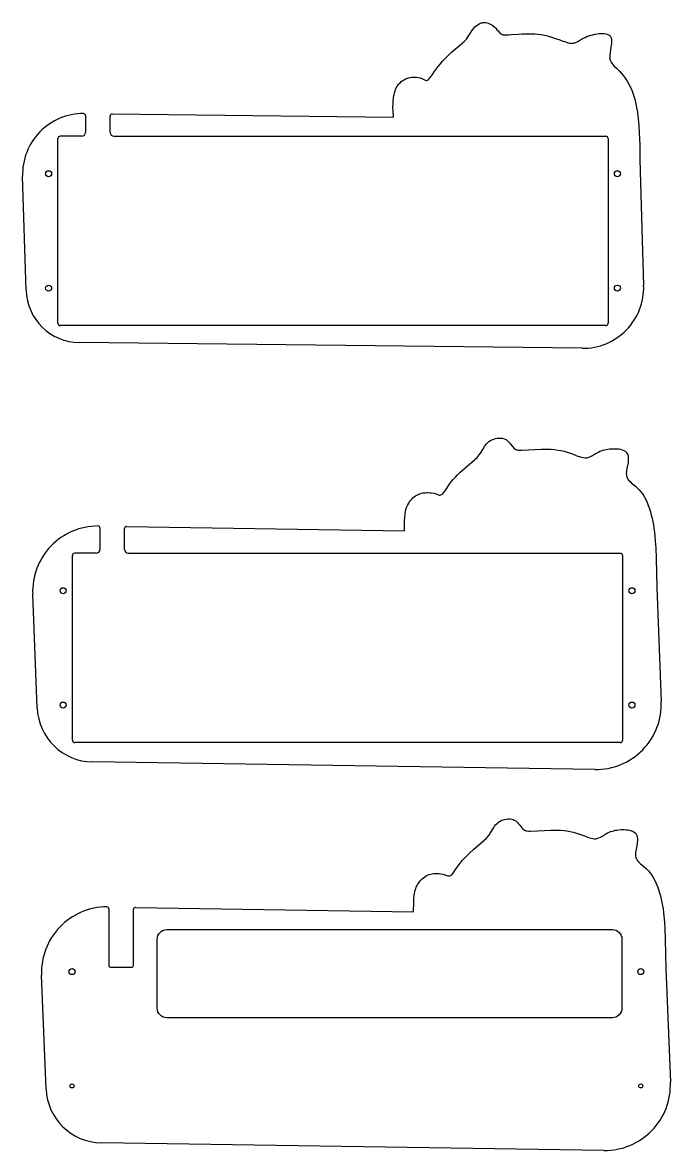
# Model space of a CAD drawing. Header units: millimetres. Extents: x -176 to 1438, y -1872 to -19.
# Drawn here: x 365 to 707, y -1380 to -785 of the extents above; entities that cross this region are included whole.
import ezdxf

# ---------------------------------------------------------------- set-up
doc = ezdxf.new("R2010")
doc.units = ezdxf.units.MM
doc.header["$LTSCALE"] = 50
doc.header["$MEASUREMENT"] = 0

msp = doc.modelspace()

# ---------------------------------------------------------------- linework, layer by layer
at = {"linetype": 'Continuous'}
for p, q in [((398.41, -834), (398.41, -842.99)), ((411.41, -842.99), (411.41, -834.18)), ((396.41, -844.99), (385.11, -844.99)), ((406.06, -1051.61), (406.06, -1062.96)), ((419.06, -1062.96), (419.06, -1051.85)), ((404.06, -1064.96), (392.76, -1064.96)), ((410.74, -1252.57), (410.74, -1282.42)), ((423.74, -1282.42), (423.74, -1252.8))]:
    msp.add_line(p, q, dxfattribs=at)
for p, q in [((412.42, -833.18), (560.93, -834.99)), ((367.04, -926.27), (365.21, -866.11)), ((691.15, -863.59), (692.99, -923.75)), ((660.54, -956.86), (395.13, -953.8)), ((420.08, -1050.85), (566.72, -1053.18)), ((372.92, -1146.61), (370.56, -1086.58)), ((699.91, -1083.1), (702.28, -1143.13)), ((667.23, -1179.1), (402.12, -1175.07)), ((424.76, -1251.8), (571.55, -1254.13)), ((411.74, -1283.42), (422.74, -1283.42)), ((704.75, -1284.06), (707.11, -1344.09)), ((377.6, -1347.57), (375.24, -1287.53)), ((672.06, -1380.05), (406.81, -1376.03))]:
    msp.add_line(p, q)
at = {"color": 7}
for p, q in [((383.87, -943.68), (383.87, -846.23)), ((413.41, -844.99), (673.01, -844.99)), ((674.25, -846.23), (674.25, -943.68)), ((673.01, -944.92), (385.11, -944.92)), ((421.06, -1064.96), (680.67, -1064.96)), ((391.53, -1163.66), (391.53, -1066.2)), ((681.9, -1066.2), (681.9, -1163.66)), ((680.67, -1164.89), (392.76, -1164.89))]:
    msp.add_line(p, q, dxfattribs=at)
for points in [[(560.93, -834.99), (560.73, -831.51), (560.68, -829.77), (560.71, -827.66), (560.8, -826.32), (561.01, -824.59), (561.15, -823.73), (561.27, -823.14), (561.54, -822.02), (561.79, -821.17), (562.08, -820.34), (562.43, -819.53), (562.83, -818.76), (563.3, -818.03), (563.63, -817.59), (564.44, -816.72), (565.1, -816.15), (565.81, -815.63), (566.56, -815.17), (567.35, -814.77), (567.86, -814.55), (568.97, -814.16), (569.81, -813.96), (570.66, -813.82), (571.52, -813.77), (572.4, -813.81), (573.18, -813.82), (574.03, -813.97), (575.01, -814.18), (576.25, -814.65), (576.97, -815.08), (577.41, -815.31), (577.83, -815.48), (578.24, -815.53), (578.63, -815.51), (578.99, -815.41), (579.19, -815.3), (579.62, -814.92), (580.15, -814.24), (580.45, -813.83), (581.5, -812.37), (582.52, -810.95), (583.54, -809.56), (584.57, -808.22), (585.7, -806.8), (586.73, -805.6), (587.88, -804.32), (589.08, -803.08), (590.33, -801.85), (591.61, -800.66), (593.71, -798.85), (595.67, -797.25), (597.01, -796.12), (598.29, -794.94), (598.89, -794.33), (599.45, -793.69), (600.09, -792.87), (600.46, -792.31), (601.35, -790.84), (602.26, -789.35), (602.78, -788.63), (603.35, -787.93), (603.98, -787.27), (604.67, -786.67), (605.4, -786.14), (606.16, -785.7), (606.96, -785.35), (607.37, -785.22), (607.79, -785.12), (608.16, -785.05), (608.63, -785.01), (609.06, -785.01), (609.49, -785.03), (610.35, -785.18), (611.2, -785.43), (612.02, -785.79), (612.83, -786.24), (613.59, -786.77), (614.6, -787.67), (614.95, -788.05), (615.55, -788.76), (616.13, -789.46), (616.71, -790.12), (617.33, -790.7), (617.66, -790.94), (618, -791.14), (618.28, -791.26), (618.76, -791.41), (619.17, -791.49), (619.6, -791.53), (620.49, -791.54), (621.6, -791.48), (623.24, -791.36), (626.84, -791.12), (628.62, -791.03), (630.37, -790.97), (632.1, -790.94), (633.82, -790.96), (635.52, -791.04), (637.21, -791.17), (638.87, -791.38), (640.74, -791.71), (642.16, -792.04), (643.8, -792.49), (645.43, -793), (647.07, -793.55), (648.73, -794.14), (650.42, -794.75), (651.31, -795.07), (653.01, -795.63), (653.87, -795.84), (654.71, -795.96), (655.12, -795.97), (655.47, -795.96), (655.91, -795.9), (656.3, -795.81), (657.06, -795.54), (657.82, -795.18), (658.59, -794.75), (659.38, -794.27), (660.49, -793.64), (661.11, -793.32), (662.06, -792.87), (663.06, -792.45), (664.09, -792.07), (665.14, -791.72), (666.2, -791.42), (667.26, -791.17), (668.31, -790.97), (669.34, -790.83), (670.34, -790.75), (671.29, -790.74), (672.18, -790.79), (673.02, -790.93), (673.77, -791.14), (674.12, -791.28), (674.44, -791.44), (674.73, -791.62), (675, -791.83), (675.25, -792.06), (675.46, -792.31), (675.65, -792.59), (675.79, -792.87), (675.92, -793.23), (676.01, -793.58), (676.07, -793.95), (676.11, -794.35), (676.11, -795.18), (676.05, -796.08), (675.92, -797.01), (675.76, -797.96), (675.48, -799.51), (675.26, -800.81), (675.15, -801.71), (675.09, -802.59), (675.1, -803.44), (675.21, -804.25), (675.36, -804.83), (675.43, -805.02), (675.76, -805.76), (676.19, -806.46), (676.71, -807.14), (677.29, -807.79), (678.58, -809.07), (680.02, -810.47), (681.17, -811.68), (682.32, -813.06), (683.37, -814.5), (684.32, -815.97), (685.19, -817.49), (685.97, -819.05), (686.67, -820.64), (687.29, -822.26), (687.85, -823.9), (688.51, -826.21), (688.76, -827.24), (689.13, -828.93), (689.44, -830.64), (689.71, -832.35), (689.94, -834.08), (690.13, -835.81), (690.42, -839.28), (690.65, -843.27), (690.78, -846.24), (690.89, -849.72), (691.05, -856.66), (691.15, -863.59)], [(566.72, -1053.18), (566.79, -1048.02), (566.88, -1046.18), (567.04, -1044.44), (567.34, -1042.71), (567.56, -1041.86), (567.9, -1040.83), (568.16, -1040.2), (568.54, -1039.39), (568.98, -1038.61), (569.48, -1037.85), (570.02, -1037.13), (570.61, -1036.45), (571.24, -1035.82), (571.92, -1035.24), (572.63, -1034.72), (573.63, -1034.12), (574.15, -1033.87), (574.95, -1033.56), (575.78, -1033.32), (576.63, -1033.14), (577.5, -1033.04), (578.38, -1033), (579.28, -1033.02), (580.27, -1033.03), (581.11, -1033.13), (582.35, -1033.33), (583.83, -1033.79), (584.65, -1034.15), (585.15, -1034.28), (585.55, -1034.27), (585.96, -1034.2), (586.29, -1034.08), (586.62, -1033.89), (586.94, -1033.64), (587.52, -1033), (588.07, -1032.24), (588.87, -1030.95), (590.19, -1028.99), (591.3, -1027.52), (592.44, -1026.14), (593.62, -1024.84), (594.83, -1023.61), (596.06, -1022.43), (598.58, -1020.18), (602.4, -1016.89), (603.78, -1015.66), (605.04, -1014.44), (606.21, -1013.13), (606.93, -1012.17), (607.23, -1011.72), (608.13, -1010.21), (609.02, -1008.71), (609.51, -1007.98), (610.05, -1007.3), (610.94, -1006.39), (611.34, -1006.07), (612.12, -1005.55), (612.95, -1005.11), (613.84, -1004.75), (614.77, -1004.47), (615.71, -1004.28), (616.66, -1004.19), (617.59, -1004.21), (618.5, -1004.34), (619.37, -1004.58), (620.17, -1004.95), (620.62, -1005.22), (621.56, -1006.05), (622.17, -1006.74), (622.74, -1007.47), (623.87, -1008.89), (624.47, -1009.51), (625.12, -1010.02), (625.48, -1010.22), (625.88, -1010.38), (626.25, -1010.49), (626.67, -1010.56), (627.55, -1010.61), (628.46, -1010.59), (632.08, -1010.42), (635.62, -1010.22), (639.11, -1010.08), (640.83, -1010.06), (642.54, -1010.08), (644.24, -1010.16), (646.13, -1010.33), (647.62, -1010.53), (649.3, -1010.83), (650.98, -1011.21), (652.67, -1011.68), (654.37, -1012.21), (656.35, -1012.93), (657.81, -1013.51), (659.55, -1014.14), (660.41, -1014.38), (661.26, -1014.56), (662.1, -1014.65), (662.92, -1014.63), (663.48, -1014.54), (664.53, -1014.21), (665.31, -1013.84), (666.08, -1013.4), (667.61, -1012.44), (668.17, -1012.1), (669.14, -1011.58), (669.93, -1011.21), (670.72, -1010.9), (671.53, -1010.62), (672.36, -1010.39), (673.21, -1010.2), (674.08, -1010.05), (674.99, -1009.94), (676.24, -1009.84), (676.89, -1009.82), (677.87, -1009.83), (678.87, -1009.88), (679.84, -1009.98), (680.78, -1010.16), (681.66, -1010.41), (682.47, -1010.74), (683.19, -1011.16), (683.8, -1011.67), (684.05, -1011.97), (684.2, -1012.19), (684.6, -1013.03), (684.8, -1013.85), (684.89, -1014.73), (684.89, -1015.66), (684.81, -1016.62), (684.75, -1017.14), (684.32, -1019.46), (683.98, -1021.26), (683.87, -1022.12), (683.82, -1022.96), (683.87, -1023.76), (684.07, -1024.65), (684.31, -1025.24), (684.72, -1025.92), (685.23, -1026.57), (685.82, -1027.2), (686.47, -1027.81), (687.16, -1028.42), (688.61, -1029.62), (689.7, -1030.58), (690.64, -1031.53), (691.23, -1032.21), (692.31, -1033.63), (693.25, -1035.11), (694.07, -1036.65), (694.79, -1038.23), (695.43, -1039.85), (695.83, -1040.97), (696.52, -1043.17), (696.99, -1044.85), (697.41, -1046.55), (697.79, -1048.26), (698.11, -1049.98), (698.4, -1051.71), (698.69, -1053.81), (699.14, -1058.66), (699.34, -1062.15), (699.53, -1067.79), (699.91, -1083.1)], [(571.55, -1254.13), (571.63, -1248.97), (571.71, -1247.14), (571.88, -1245.39), (572.18, -1243.67), (572.39, -1242.82), (572.73, -1241.79), (572.99, -1241.16), (573.38, -1240.35), (573.82, -1239.56), (574.31, -1238.81), (574.86, -1238.09), (575.45, -1237.41), (576.08, -1236.77), (576.75, -1236.19), (577.46, -1235.67), (578.47, -1235.08), (578.98, -1234.83), (579.78, -1234.52), (580.61, -1234.27), (581.46, -1234.1), (582.33, -1233.99), (583.22, -1233.95), (584.12, -1233.98), (585.11, -1233.99), (585.94, -1234.09), (587.18, -1234.29), (588.66, -1234.75), (589.49, -1235.1), (589.99, -1235.23), (590.39, -1235.23), (590.8, -1235.16), (591.12, -1235.04), (591.45, -1234.84), (591.77, -1234.59), (592.36, -1233.96), (592.9, -1233.19), (593.71, -1231.91), (595.02, -1229.95), (596.13, -1228.48), (597.28, -1227.1), (598.45, -1225.8), (599.66, -1224.57), (600.89, -1223.39), (603.41, -1221.13), (607.23, -1217.85), (608.62, -1216.62), (609.88, -1215.4), (611.04, -1214.09), (611.76, -1213.13), (612.06, -1212.68), (612.96, -1211.17), (613.85, -1209.67), (614.34, -1208.94), (614.88, -1208.25), (615.78, -1207.35), (616.18, -1207.03), (616.95, -1206.51), (617.79, -1206.07), (618.68, -1205.7), (619.6, -1205.43), (620.54, -1205.24), (621.49, -1205.15), (622.43, -1205.17), (623.34, -1205.29), (624.2, -1205.54), (625.01, -1205.9), (625.45, -1206.18), (626.4, -1207.01), (627, -1207.7), (627.57, -1208.42), (628.7, -1209.85), (629.3, -1210.47), (629.96, -1210.98), (630.31, -1211.18), (630.71, -1211.34), (631.09, -1211.44), (631.51, -1211.51), (632.39, -1211.56), (633.29, -1211.55), (636.91, -1211.37), (640.46, -1211.18), (643.94, -1211.04), (645.66, -1211.01), (647.37, -1211.04), (649.07, -1211.12), (650.97, -1211.29), (652.45, -1211.49), (654.13, -1211.79), (655.81, -1212.17), (657.5, -1212.63), (659.2, -1213.17), (661.18, -1213.89), (662.65, -1214.47), (664.38, -1215.09), (665.24, -1215.34), (666.09, -1215.52), (666.93, -1215.61), (667.76, -1215.59), (668.31, -1215.5), (669.36, -1215.17), (670.14, -1214.8), (670.91, -1214.36), (672.44, -1213.4), (673.01, -1213.06), (673.98, -1212.53), (674.76, -1212.17), (675.55, -1211.85), (676.36, -1211.58), (677.19, -1211.35), (678.04, -1211.16), (678.92, -1211.01), (679.82, -1210.89), (681.08, -1210.8), (681.72, -1210.78), (682.71, -1210.78), (683.7, -1210.83), (684.67, -1210.94), (685.61, -1211.12), (686.5, -1211.36), (687.31, -1211.69), (688.03, -1212.11), (688.63, -1212.63), (688.88, -1212.93), (689.03, -1213.14), (689.43, -1213.98), (689.63, -1214.8), (689.72, -1215.69), (689.72, -1216.62), (689.65, -1217.58), (689.58, -1218.1), (689.15, -1220.41), (688.81, -1222.22), (688.7, -1223.08), (688.66, -1223.92), (688.7, -1224.71), (688.9, -1225.61), (689.15, -1226.2), (689.55, -1226.88), (690.06, -1227.53), (690.65, -1228.16), (691.3, -1228.77), (692, -1229.37), (693.44, -1230.58), (694.53, -1231.54), (695.47, -1232.49), (696.06, -1233.17), (697.14, -1234.58), (698.08, -1236.06), (698.9, -1237.6), (699.63, -1239.19), (700.26, -1240.81), (700.66, -1241.93), (701.36, -1244.13), (701.83, -1245.81), (702.25, -1247.51), (702.62, -1249.22), (702.95, -1250.94), (703.23, -1252.67), (703.52, -1254.76), (703.98, -1259.62), (704.17, -1263.11), (704.36, -1268.75), (704.75, -1284.06)]]:
    msp.add_lwpolyline(points)
msp.add_lwpolyline([(441.3, -1263.53), (676.49, -1263.53, -0.414214), (681.49, -1268.53), (681.49, -1305.06, -0.414214), (676.49, -1310.06), (441.3, -1310.06, -0.414214), (436.3, -1305.06), (436.3, -1268.53, -0.414214)], format="xyb", close=True)
at = {"color": 0}
for centre in [(378.96, -864.79), (679.16, -864.78), (378.96, -925.13), (679.16, -925.12), (386.62, -1084.76), (686.81, -1084.76), (386.62, -1145.1), (686.81, -1145.1), (391.3, -1285.71), (691.49, -1285.71)]:
    msp.add_circle(centre, 1.6, dxfattribs=at)
at = {"linetype": 'Continuous'}
for centre in [(391.3, -1346.05), (691.49, -1346.05)]:
    msp.add_circle(centre, 1.05, dxfattribs=at)
for centre, radius, start, end in [((397.31, -865.12), 32.12, 89.81874, 181.76753), ((397.41, -834), 1, 0, 89.81874), ((412.41, -834.18), 1, 89.30457, 180), ((413.41, -842.99), 2, 180, 270), ((395.44, -925.4), 28.41, 181.76753, 269.38766), ((660.89, -924.75), 32.12, 269.38766, 1.76753), ((405.12, -1085.2), 34.59, 90.09201, 182.28566), ((405.06, -1051.61), 1, 0, 90.09201), ((420.06, -1051.85), 1, 89.08981, 180), ((421.06, -1062.96), 2, 180, 270), ((402.54, -1145.43), 29.65, 182.28566, 269.1922), ((667.72, -1144.51), 34.59, 269.1922, 2.28566), ((409.8, -1286.15), 34.59, 90.09201, 182.28566), ((409.74, -1252.57), 1, 360, 90.09201), ((424.74, -1252.8), 1, 89.08981, 180), ((411.74, -1282.42), 1, 180, 270), ((422.74, -1282.42), 1, 270, 0), ((672.55, -1345.47), 34.59, 269.1922, 2.28566), ((407.22, -1346.38), 29.65, 182.28566, 269.1922)]:
    msp.add_arc(centre, radius, start, end)
for centre in [(396.41, -842.99), (404.06, -1062.96)]:
    msp.add_arc(centre, 2, 270, 0, dxfattribs=at)
at = {"color": 7}
for centre, start, end in [((385.11, -846.23), 89.99977, 180), ((673.01, -846.23), 0, 89.99977), ((385.11, -943.68), 180, 270), ((673.01, -943.68), 270, 0), ((392.76, -1066.2), 89.99977, 180), ((680.67, -1066.2), 0, 89.99977), ((392.76, -1163.66), 180, 270), ((680.67, -1163.66), 270, 0)]:
    msp.add_arc(centre, 1.24, start, end, dxfattribs=at)

doc.saveas('drawing.dxf')
